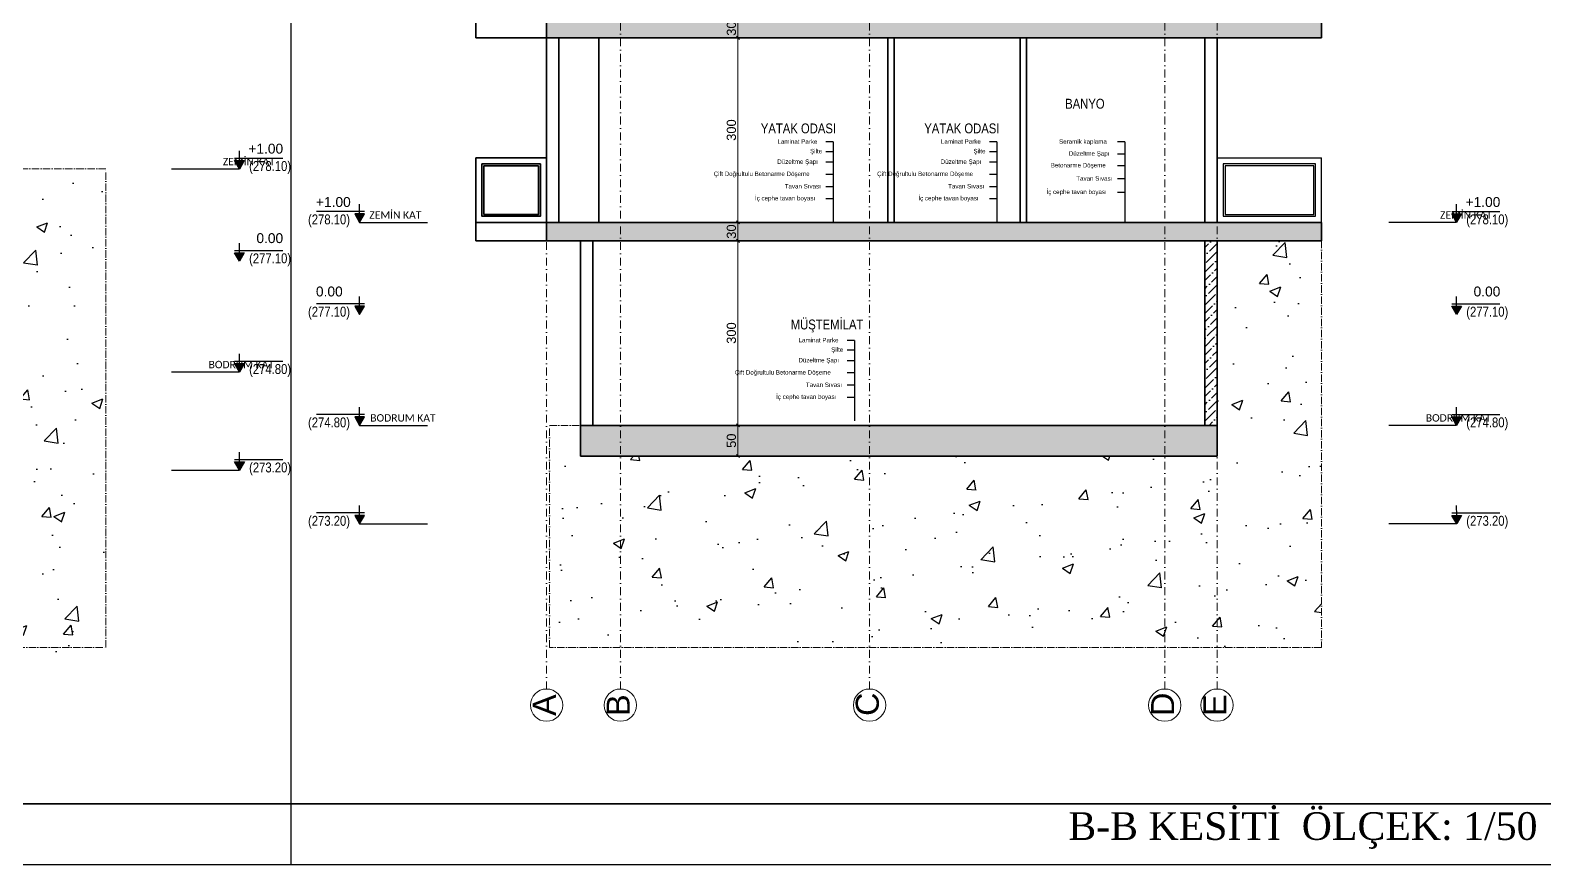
# Model space of a CAD drawing. Header units: millimetres. Extents: x 708 to 46452, y -4963 to 3960.
# Drawn here: x 22442 to 24902, y -4962 to -3605 of the extents above; entities that cross this region are included whole.
import ezdxf

# ---------------------------------------------------------------- set-up
doc = ezdxf.new("R2010")
doc.units = ezdxf.units.MM
doc.linetypes.add('ACAD_ISO10W100', pattern=[18, 12, -3, 0, -3])
doc.linetypes.add('DASHDOT', pattern=[25.4, 12.7, -6.35, 0, -6.35])
for name, color, linetype, lineweight in [('00_IC_OLCU', 139, 'Continuous', 20), ('00_KOLON', 2, 'Continuous', 35), ('AKS', 153, 'ACAD_ISO10W100', 20), ('aks ve noktalılar', 129, 'DASHDOT', 13), ('BETONARME TARAMA', 8, 'Continuous', 25), ('görünüş1', 251, 'Continuous', 35), ('ROL_DIK', 150, 'Continuous', 0), ('Y', 41, 'Continuous', 30), ('YAZI', 40, 'Continuous', 25), ('YD', 7, 'Continuous', 5), ('yerkapl', 8, 'Continuous', 5), ('Çerçeve', 8, 'Continuous', 30)]:
    doc.layers.add(name, color=color, linetype=linetype, lineweight=lineweight)
doc.layers.add('ARC-ATP-ALÜMİNYUM KORKULUK', color=152, linetype='Continuous')
doc.layers.add('F-arka_plan', color=7, linetype='Continuous')
doc.layers.add('ARC-ATP-GÖRÜNÜŞ KORKULUK', color=7, linetype='Continuous', lineweight=25, true_color=0x202e69)
doc.styles.add('arial_1_18', font='arial.ttf', dxfattribs={"height": 0.2})
doc.styles.add('GENERATED_STYLE_2', font='times.ttf')
doc.styles.get("Standard").update_dxf_attribs({"font": 'arial.ttf'})
doc.styles.add('şenşakrak', font='swissel.ttf', dxfattribs={"height": 10})
doc.dimstyles.new('ALP_OLCU', dxfattribs={"dimscale": 0, "dimtxt": 15, "dimasz": 5, "dimexe": 0.18, "dimexo": 0.06, "dimgap": 3, "dimtad": 1, "dimdec": 0, "dimrnd": 0.1, "dimzin": 9, "dimdsep": 46, "dimtxsty": 'Standard', "dimblk": 'OBLIQUE', "dimcen": 0, "dimse1": 1, "dimse2": 1, "dimclrd": 256, "dimclre": 256, "dimclrt": 53, "dimadec": 0, "dimazin": 0, "dimtfac": 1, "dimtdec": 0, "dimtix": 1, "dimtmove": 1, "dimatfit": 3, "dimldrblk": 'ARCHTICK', "dimfxl": 0.18, "dimtolj": 1, "dimlwd": -1, "dimarcsym": 0})

# ---------------------------------------------------------------- blocks, each defined once
blk = doc.blocks.new('gae')
at = {"layer": 'yerkapl'}
blk.add_hatch(color=256, dxfattribs=at).paths.add_polyline_path([(10.1, 17.5), (-10.1, 17.5), (0, 0)])
for p, q in [((0, 17.5), (0, 37.6)), ((0, 17.5), (0, 37.6)), ((-10.1, 22.5), (89.7, 22.5)), ((-10.1, 22.5), (89.7, 22.5)), ((0, 0), (-10.1, 17.5)), ((-10.1, 17.5), (10.1, 17.5)), ((0, 0), (-10.1, 17.5)), ((-10.1, 17.5), (10.1, 17.5)), ((10.1, 17.5), (0, 0)), ((10.1, 17.5), (0, 0))]:
    blk.add_line(p, q)
blk.add_lwpolyline([(0, 0), (-98.9, 0)])
blk = doc.blocks.new('UDTYUU')
blk.add_line((-169286.9, 45227.8), (-169397.4, 45227.8))
at = {"xscale": 0.7839999999999999, "yscale": 0.7839999999999999, "zscale": 0.7839999999999999}
blk.add_blockref('gae', (-169286.9, 45227.8), dxfattribs=at)
blk = doc.blocks.new('_Oblique')
at = {"color": 0, "linetype": 'ByBlock', "lineweight": -2}
blk.add_line((-0.5, -0.5), (0.5, 0.5), dxfattribs=at)
blk = doc.blocks.new('*D1461')
at = {"layer": '00_IC_OLCU', "transparency": 16777216}
blk.add_line((23592.2, -4297.7), (23592.2, -4247.7), dxfattribs=at)
at = {"layer": 'Defpoints', "color": 0, "transparency": 16777216}
for p in [(23336.1, -4247.7), (23592.2, -4247.7), (23336.1, -4297.7)]:
    blk.add_point(p, dxfattribs=at)
at = {"layer": '00_IC_OLCU', "transparency": 16777216, "xscale": 5, "yscale": 5, "zscale": 5}
for p, rotation in [((23592.2, -4247.7), 90), ((23592.2, -4297.7), 270)]:
    blk.add_blockref('_Oblique', p, dxfattribs=dict(at, rotation=rotation))
at = {"layer": '00_IC_OLCU', "color": 53, "transparency": 16777216, "insert": (23581.6, -4272.7), "char_height": 15, "attachment_point": 5, "rotation": 90}
blk.add_mtext('\\A1;50', dxfattribs=at)
blk = doc.blocks.new('_ArchTick')
at = {"color": 0, "linetype": 'ByBlock', "const_width": 0.15}
blk.add_lwpolyline([(-0.5, -0.5), (0.5, 0.5)], dxfattribs=at)
blk = doc.blocks.new('*D1462')
at = {"layer": '00_IC_OLCU', "transparency": 16777216}
blk.add_line((23592.2, -4247.7), (23592.2, -3947.7), dxfattribs=at)
at = {"layer": 'Defpoints', "color": 0, "transparency": 16777216}
for p in [(23356.1, -3947.7), (23592.2, -3947.7), (23336.1, -4247.7)]:
    blk.add_point(p, dxfattribs=at)
at = {"layer": '00_IC_OLCU', "transparency": 16777216, "xscale": 5, "yscale": 5, "zscale": 5}
for p, rotation in [((23592.2, -3947.7), 90), ((23592.2, -4247.7), 270)]:
    blk.add_blockref('_Oblique', p, dxfattribs=dict(at, rotation=rotation))
at = {"layer": '00_IC_OLCU', "color": 53, "transparency": 16777216, "insert": (23581.6, -4097.7), "char_height": 15, "attachment_point": 5, "rotation": 90}
blk.add_mtext('\\A1;300', dxfattribs=at)
blk = doc.blocks.new('*D1463')
at = {"layer": '00_IC_OLCU', "transparency": 16777216}
blk.add_line((23592.2, -3947.7), (23592.2, -3917.7), dxfattribs=at)
at = {"layer": 'Defpoints', "color": 0, "transparency": 16777216}
for p in [(23366.1, -3917.7), (23592.2, -3917.7), (23356.1, -3947.7)]:
    blk.add_point(p, dxfattribs=at)
at = {"layer": '00_IC_OLCU', "transparency": 16777216, "xscale": 5, "yscale": 5, "zscale": 5}
for p, rotation in [((23592.2, -3917.7), 90), ((23592.2, -3947.7), 270)]:
    blk.add_blockref('_Oblique', p, dxfattribs=dict(at, rotation=rotation))
at = {"layer": '00_IC_OLCU', "color": 53, "transparency": 16777216, "insert": (23581.6, -3932.7), "char_height": 15, "attachment_point": 5, "rotation": 90}
blk.add_mtext('\\A1;30', dxfattribs=at)
blk = doc.blocks.new('*D1455')
at = {"layer": '00_IC_OLCU', "transparency": 16777216}
blk.add_line((23592.2, -3917.7), (23592.2, -3617.7), dxfattribs=at)
at = {"layer": 'Defpoints', "color": 0, "transparency": 16777216}
for p in [(23281.1, -3617.7), (23592.2, -3617.7), (23366.1, -3917.7)]:
    blk.add_point(p, dxfattribs=at)
at = {"layer": '00_IC_OLCU', "transparency": 16777216, "xscale": 5, "yscale": 5, "zscale": 5}
for p, rotation in [((23592.2, -3617.7), 90), ((23592.2, -3917.7), 270)]:
    blk.add_blockref('_Oblique', p, dxfattribs=dict(at, rotation=rotation))
at = {"layer": '00_IC_OLCU', "color": 53, "transparency": 16777216, "insert": (23581.6, -3767.7), "char_height": 15, "attachment_point": 5, "rotation": 90}
blk.add_mtext('\\A1;300', dxfattribs=at)
blk = doc.blocks.new('*D1456')
at = {"layer": '00_IC_OLCU', "transparency": 16777216}
blk.add_line((23592.2, -3617.7), (23592.2, -3587.7), dxfattribs=at)
at = {"layer": 'Defpoints', "color": 0, "transparency": 16777216}
for p in [(23301.1, -3587.7), (23592.2, -3587.7), (23281.1, -3617.7)]:
    blk.add_point(p, dxfattribs=at)
at = {"layer": '00_IC_OLCU', "transparency": 16777216, "xscale": 5, "yscale": 5, "zscale": 5}
for p, rotation in [((23592.2, -3587.7), 90), ((23592.2, -3617.7), 270)]:
    blk.add_blockref('_Oblique', p, dxfattribs=dict(at, rotation=rotation))
at = {"layer": '00_IC_OLCU', "color": 53, "transparency": 16777216, "insert": (23581.6, -3602.7), "char_height": 15, "attachment_point": 5, "rotation": 90}
blk.add_mtext('\\A1;30', dxfattribs=at)

msp = doc.modelspace()

# ---------------------------------------------------------------- hatches: boundary and pattern name
at = {"layer": 'BETONARME TARAMA'}
h = msp.add_hatch(dxfattribs=at)
h.set_pattern_fill('ANSI36', color=256, scale=3)
h.set_pattern_definition([(45, (13010.898, -4387.723), (5.051394, 18.521778), [23.8125, -4.7625, 0, -4.7625])])
h.paths.add_polyline_path([(24371.135, -4297.688), (24371.135, -4247.688), (23336.135, -4247.688), (23336.135, -4297.688)])
h.paths.add_polyline_path([(24541.135, -3947.688), (24541.135, -3917.688), (23281.135, -3917.688), (23281.135, -3947.688)])
h.paths.add_polyline_path([(23281.135, -3587.688), (23281.135, -3617.688), (24541.135, -3617.688), (24541.135, -3587.688)])
h = msp.add_hatch(dxfattribs=at)
h.set_pattern_fill('ANSI36', color=256, scale=3)
h.set_pattern_definition([(45, (-271.974, 2656.354), (5.051394, 18.5217782), [23.8125, -4.7625, 0, -4.7625])])
h.paths.add_polyline_path([(24371.135, -3947.688), (24351.135, -3947.688), (24351.135, -4247.688), (24371.135, -4247.688)])
at = {"layer": 'F-arka_plan'}
h = msp.add_hatch(dxfattribs=at)
h.set_pattern_fill('AR-CONC', color=256)
h.set_pattern_definition([(50, (340.3, 2802.54), (182.1847, -15.9391), [19.05, -209.55]), (355, (340.3, 2802.54), (-35.2434, 191.0568), [15.24, -167.6406]), (100.45144, (355.48, 2801.21), (146.9412, 175.1178), [16.19, -178.0902]), (46.1842, (340.3, 2853.34), (271.079, -42.0423), [28.575, -314.325]), (96.6356, (362.9, 2849.84), (237.404, 247.426), [24.285, -267.1356]), (351.1842, (340.3, 2853.34), (237.404, 247.426), [22.86, -251.4597]), (21, (365.7, 2840.64), (151.6144, -102.2652), [19.05, -209.55]), (326, (365.7, 2840.64), (61.802, 184.188), [15.24, -167.64]), (71.45144, (378.33, 2832.12), (213.4164, 81.9228), [16.19, -178.09]), (37.5, (340.3, 2802.54), (3.0886, 84.55504), [0, -165.608, 0, -170.18, 0, -168.275]), (7.5, (340.3, 2802.54), (66.81966, 100.18057), [0, -97.028, 0, -161.798, 0, -64.135]), (327.5, (283.66, 2802.54), (135.5906, -5.72874), [0, -63.5, 0, -198.12, 0, -262.89]), (317.5, (258.26, 2802.54), (148.1292, 25.4265), [0, -82.55, 0, -131.572, 0, -186.69])])
h.paths.add_polyline_path([(22564.841, -4628.657), (22564.841, -3850.971), (22355.118, -3850.971), (22355.118, -3880.971), (22355.118, -4210.971), (22235.118, -4210.971), (22235.118, -4365.971), (21985.118, -4365.971), (21985.118, -4210.971), (21335.118, -4210.971), (21335.118, -4628.657)])
h = msp.add_hatch(dxfattribs=at)
h.set_pattern_fill('AR-CONC', color=256)
h.set_pattern_definition([(50, (-271.97, 2656.35), (182.1847, -15.9391), [19.05, -209.55]), (355, (-271.97, 2656.35), (-35.2434, 191.0568), [15.24, -167.6406]), (100.45144, (-256.8, 2655.03), (146.9412, 175.1178), [16.19, -178.0902]), (46.1842, (-271.97, 2707.15), (271.079, -42.0423), [28.575, -314.325]), (96.6356, (-249.38, 2703.65), (237.404, 247.426), [24.285, -267.1356]), (351.1842, (-271.97, 2707.15), (237.404, 247.426), [22.86, -251.4597]), (21, (-246.57, 2694.45), (151.6144, -102.2652), [19.05, -209.55]), (326, (-246.57, 2694.45), (61.802, 184.188), [15.24, -167.64]), (71.45144, (-233.94, 2685.93), (213.4164, 81.9228), [16.19, -178.09]), (37.5, (-271.974, 2656.354), (3.0886, 84.55504), [0, -165.608, 0, -170.18, 0, -168.275]), (7.5, (-271.97, 2656.35), (66.81966, 100.18057), [0, -97.028, 0, -161.798, 0, -64.135]), (327.5, (-328.616, 2656.354), (135.5906, -5.72874), [0, -63.5, 0, -198.12, 0, -262.89]), (317.5, (-354.02, 2656.35), (148.1292, 25.4265), [0, -82.55, 0, -131.572, 0, -186.69])])
h.paths.add_polyline_path([(24286.135, -4297.688), (23806.135, -4297.688), (23806.135, -4608.657), (24286.135, -4608.657)])
h.paths.add_polyline_path([(24541.135, -3947.688), (24371.135, -3947.688), (24371.135, -4608.657), (24541.135, -4608.657)])
h.paths.add_polyline_path([(24371.135, -4297.688), (24286.135, -4297.688), (24286.135, -4608.657), (24371.135, -4608.657)])
h.paths.add_polyline_path([(23806.135, -4297.688), (23401.135, -4297.688), (23401.135, -4608.657), (23806.135, -4608.657)])
h.paths.add_polyline_path([(23401.135, -4297.688), (23286.135, -4297.688), (23286.135, -4608.657), (23401.135, -4608.657)])
at = {"layer": 'yerkapl'}
for points in [[(22789.767, -3967.275), (22773.962, -3967.276), (22781.866, -3980.964)], [(22969.321, -4054), (22985.126, -4054), (22977.223, -4067.688)], [(24768.486, -4053.992), (24752.681, -4053.993), (24760.585, -4067.681)]]:
    msp.add_hatch(color=256, dxfattribs=at).paths.add_polyline_path(points)

# ---------------------------------------------------------------- linework, layer by layer
for p, q in [((22781.865, -3967.276), (22781.864, -3951.47)), ((22781.865, -3967.276), (22781.864, -3951.47)), ((22773.962, -3963.325), (22852.199, -3963.32)), ((22773.962, -3963.325), (22852.199, -3963.32)), ((22773.962, -3967.276), (22789.767, -3967.275)), ((22773.962, -3967.276), (22789.767, -3967.275)), ((22781.866, -3980.964), (22773.962, -3967.276)), ((22781.866, -3980.964), (22773.962, -3967.276)), ((22789.767, -3967.275), (22781.866, -3980.964)), ((22789.767, -3967.275), (22781.866, -3980.964)), ((22985.126, -4050.049), (22906.889, -4050.049)), ((22985.126, -4050.049), (22906.889, -4050.049)), ((22969.321, -4054), (22977.223, -4067.688)), ((22985.126, -4054), (22969.321, -4054)), ((22969.321, -4054), (22977.223, -4067.688)), ((22985.126, -4054), (22969.321, -4054)), ((22977.223, -4054), (22977.223, -4038.195)), ((22977.223, -4054), (22977.223, -4038.195)), ((22977.223, -4067.688), (22985.126, -4054)), ((22977.223, -4067.688), (22985.126, -4054)), ((24752.681, -4050.042), (24830.918, -4050.037)), ((24752.681, -4050.042), (24830.918, -4050.037)), ((24752.681, -4053.993), (24768.486, -4053.992)), ((24752.681, -4053.993), (24768.486, -4053.992)), ((24760.585, -4067.681), (24752.681, -4053.993)), ((24760.585, -4067.681), (24752.681, -4053.993)), ((24760.584, -4053.993), (24760.583, -4038.187)), ((24760.584, -4053.993), (24760.583, -4038.187)), ((24768.486, -4053.992), (24760.585, -4067.681)), ((24768.486, -4053.992), (24760.585, -4067.681))]:
    msp.add_line(p, q)
at = {"layer": '00_KOLON'}
for p, q in [((23281.135, -3947.688), (23281.135, -3587.688)), ((24541.135, -3617.688), (23281.135, -3617.688)), ((23301.135, -3917.688), (23301.135, -3617.688)), ((23836.135, -3917.688), (23836.135, -3617.688)), ((23846.135, -3917.688), (23846.135, -3617.688)), ((24051.135, -3917.688), (24051.135, -3617.688)), ((24061.135, -3917.688), (24061.135, -3617.688)), ((24351.135, -3917.688), (24351.135, -3617.688)), ((24371.135, -3917.688), (24371.135, -3617.688)), ((24541.135, -3917.688), (23281.135, -3917.688)), ((24541.135, -3947.688), (24541.135, -3917.688)), ((24541.135, -3947.688), (23281.135, -3947.688)), ((23336.135, -4297.688), (23336.135, -3947.688)), ((23356.135, -4247.688), (23356.135, -3947.688)), ((24351.135, -4247.688), (24351.135, -3947.688)), ((24371.135, -4297.688), (24371.135, -3947.688)), ((24371.135, -4247.688), (23336.135, -4247.688)), ((24371.135, -4297.688), (23336.135, -4297.688))]:
    msp.add_line(p, q, dxfattribs=at)
msp.add_lwpolyline([(24541.135, -3617.688), (24541.135, -3587.688)], dxfattribs=at)
at = {"layer": 'AKS'}
for points in [[(21335.118, -4160.971), (21335.118, -4608.657), (22564.841, -4608.657), (22564.841, -3830.971), (22355.118, -3830.971)], [(24541.135, -3947.688), (24541.135, -4608.657), (23286.135, -4608.657), (23286.135, -4247.688), (23336.135, -4247.688)]]:
    msp.add_lwpolyline(points, dxfattribs=at)
at = {"layer": 'AKS', "color": 30, "linetype": 'Continuous', "lineweight": 5}
for centre in [(23281.135, -4702.562), (23401.135, -4702.562), (23806.135, -4702.562), (24286.135, -4702.562), (24371.135, -4702.562)]:
    msp.add_circle(centre, 26.25, dxfattribs=at)
at = {"layer": 'aks ve noktalılar'}
for points in [[(23401.135, -4676.598), (23401.135, -2715.589)], [(23806.135, -4676.598), (23806.135, -2715.589)], [(24286.135, -4676.598), (24286.135, -2715.589)], [(24371.135, -4676.598), (24371.135, -2715.589)], [(23281.135, -4676.598), (23281.135, -3305.589)]]:
    msp.add_lwpolyline(points, dxfattribs=at)
at = {"layer": 'ARC-ATP-ALÜMİNYUM KORKULUK'}
for p, q in [((24371.135, -3917.688), (24371.135, -3812.688)), ((24541.135, -3917.688), (24541.135, -3812.688))]:
    msp.add_line(p, q, dxfattribs=at)
msp.add_lwpolyline([(24371.135, -3812.688), (24541.135, -3812.688)], dxfattribs=at)
at = {"layer": 'ARC-ATP-GÖRÜNÜŞ KORKULUK'}
for points in [[(24531.135, -3822.688), (24381.135, -3822.688), (24381.135, -3907.688), (24531.135, -3907.688)], [(24528.135, -3825.688), (24384.135, -3825.688), (24384.135, -3904.688), (24528.135, -3904.688)]]:
    msp.add_lwpolyline(points, close=True, dxfattribs=at)
at = {"layer": 'görünüş1'}
for p, q in [((23366.135, -3917.688), (23366.135, -3617.688)), ((23166.135, -3917.688), (23166.135, -3812.688)), ((23281.135, -3917.688), (23281.135, -3812.688)), ((10275.445, -4862.728), (34332.769, -4862.728))]:
    msp.add_line(p, q, dxfattribs=at)
for points in [[(23281.135, -3617.688), (23166.135, -3617.688), (23166.135, -3587.688), (23281.135, -3587.688)], [(23166.135, -3812.688), (23281.135, -3812.688)], [(23281.135, -3947.688), (23166.135, -3947.688), (23166.135, -3917.688), (23281.135, -3917.688)], [(34332.769, -4961.727), (20864.937, -4961.918)]]:
    msp.add_lwpolyline(points, dxfattribs=at)
for points in [[(23271.135, -3822.688), (23176.135, -3822.688), (23176.135, -3907.688), (23271.135, -3907.688)], [(23268.135, -3825.688), (23179.135, -3825.688), (23179.135, -3904.688), (23268.135, -3904.688)]]:
    msp.add_lwpolyline(points, close=True, dxfattribs=at)
at = {"layer": 'Y'}
for p, q in [((23747.165, -3786.814), (23735.349, -3786.814)), ((23747.165, -3786.814), (23747.165, -3917.688)), ((24012.829, -3786.814), (24001.014, -3786.814)), ((24012.829, -3786.814), (24012.829, -3917.688)), ((24221.135, -3786.814), (24209.319, -3786.814)), ((24221.135, -3786.814), (24221.135, -3917.688)), ((23747.165, -3802.891), (23735.349, -3802.891)), ((24012.829, -3802.891), (24001.014, -3802.891)), ((24221.135, -3806.807), (24209.319, -3806.807)), ((23747.165, -3820.109), (23735.349, -3820.109)), ((24012.829, -3820.109), (24001.014, -3820.109)), ((24221.135, -3825.8), (24209.319, -3825.8)), ((23747.165, -3839.768), (23735.349, -3839.768)), ((23747.165, -3859.843), (23735.349, -3859.843)), ((24012.829, -3839.768), (24001.014, -3839.768)), ((24012.829, -3859.843), (24001.014, -3859.843)), ((24221.135, -3847.206), (24209.319, -3847.206)), ((23747.165, -3879.619), (23735.349, -3879.619)), ((24012.829, -3879.619), (24001.014, -3879.619)), ((24221.135, -3868.981), (24209.319, -3868.981)), ((23781.529, -4109.531), (23769.714, -4109.531)), ((23781.529, -4125.608), (23769.714, -4125.608)), ((23781.529, -4109.531), (23781.529, -4240.405)), ((23781.529, -4142.826), (23769.714, -4142.826)), ((23781.529, -4162.485), (23769.714, -4162.485)), ((23781.529, -4182.559), (23769.714, -4182.559)), ((23781.529, -4202.336), (23769.714, -4202.336))]:
    msp.add_line(p, q, dxfattribs=at)
at = {"layer": 'Çerçeve'}
msp.add_line((22865.971, -4961.978), (22865.971, -2331.581), dxfattribs=at)

# ---------------------------------------------------------------- block references
at = {"layer": 'YAZI', "rotation": 0.003745496331365286}
for p in [(192071.707, -49047.726), (194050.426, -49134.443), (192071.728, -49377.726), (194050.447, -49464.443), (192071.739, -49537.726), (194050.458, -49624.443)]:
    msp.add_blockref('UDTYUU', p, dxfattribs=at)
at = {"layer": 'YAZI', "xscale": -1}
for p in [(-146309.671, -49145.517), (-146309.671, -49475.517), (-146309.671, -49635.517)]:
    msp.add_blockref('UDTYUU', p, dxfattribs=at)

# ---------------------------------------------------------------- texts
at = {"layer": 'AKS', "color": 30, "linetype": 'Continuous', "lineweight": 5, "style": 'arial_1_18'}
for s, p in [('A', (23296.235, -4720.004)), ('B', (23416.235, -4720.004)), ('C', (23821.235, -4720.004)), ('D', (24301.235, -4720.004)), ('E', (24386.235, -4720.004))]:
    msp.add_text(s, height=37.5, rotation=90, dxfattribs=at).set_placement(p)
at = {"layer": 'ROL_DIK', "color": 0, "lineweight": 40, "insert": (24129.263, -4876.614), "char_height": 45, "attachment_point": 1, "style": 'GENERATED_STYLE_2'}
msp.add_mtext('B-B KESİTİ  ÖLÇEK: 1/50', dxfattribs=at)
at = {"layer": 'YAZI'}
for s, insert, char_height, width, attachment_point in [('{\\fArial Narrow|b0|i0|c162|p34;\\H0.7716x;BANYO}', (24124.169, -3716.868), 20.736, 189.49447, 1), ('{\\fArial Narrow|b0|i0|c162|p34;\\H0.7716x;YATAK ODASI}', (23629.438, -3756.978), 20.736, 189.49447, 1), ('{\\fArial Narrow|b0|i0|c162|p34;\\H0.7716x;YATAK ODASI}', (23895.103, -3756.978), 20.736, 189.49447, 1), ('{\\fCalibri|b0|i0|c162|p34;ZEMİN KAT}', (22992.98, -3911.731), 12, 163.71145, 7), ('{\\fArial Narrow|b0|i0|c162|p34;\\H0.7716x;MÜŞTEMİLAT}', (23678.007, -4075.745), 20.736, 189.49447, 1), ('{\\fCalibri|b0|i0|c162|p34;BODRUM KAT}', (22994.559, -4241.731), 12, 163.71145, 7)]:
    msp.add_mtext(s, dxfattribs=dict(at, insert=insert, char_height=char_height, width=width, attachment_point=attachment_point))
at = {"layer": 'YAZI', "char_height": 12, "width": 163.71145, "attachment_point": 9, "rotation": 0.003745}
for s, insert in [('{\\fCalibri|b0|i0|c162|p34;ZEMİN KAT}', (22839.357, -3825.008)), ('{\\fCalibri|b0|i0|c162|p34;ZEMİN KAT}', (24818.076, -3911.725)), ('{\\fCalibri|b0|i0|c162|p34;BODRUM KAT}', (22837.799, -4155.008)), ('{\\fCalibri|b0|i0|c162|p34;BODRUM KAT}', (24816.518, -4241.725))]:
    msp.add_mtext(s, dxfattribs=dict(at, insert=insert))
at = {"layer": 'YAZI', "color": 3, "char_height": 16, "width": 92.86722, "attachment_point": 3, "rotation": 0.003745}
for s, insert in [('+1.00', (22852.879, -3789.913)), ('+1.00', (24831.598, -3876.63)), ('0.00', (22852.889, -3935.371)), ('0.00', (24831.608, -4022.087))]:
    msp.add_mtext(s, dxfattribs=dict(at, insert=insert))
at = {"layer": 'YAZI', "color": 2, "char_height": 16, "width": 80.64723, "attachment_point": 1, "rotation": 0.003745}
for s, insert in [('{\\fArial Narrow|b0|i0|c162|p34;(278.10)}', (22797.498, -3818.183)), ('{\\fArial Narrow|b0|i0|c162|p34;(278.10)}', (24776.217, -3904.9)), ('{\\fArial Narrow|b0|i0|c162|p34;(277.10)}', (22797.508, -3968.183)), ('{\\fArial Narrow|b0|i0|c162|p34;(277.10)}', (24776.227, -4054.9)), ('{\\fArial Narrow|b0|i0|c162|p34;(274.80)}', (22797.519, -4148.183)), ('{\\fArial Narrow|b0|i0|c162|p34;(274.80)}', (24776.239, -4234.9)), ('{\\fArial Narrow|b0|i0|c162|p34;(273.20)}', (22797.53, -4308.183)), ('{\\fArial Narrow|b0|i0|c162|p34;(273.20)}', (24776.249, -4394.9))]:
    msp.add_mtext(s, dxfattribs=dict(at, insert=insert))
at = {"layer": 'YAZI', "color": 3, "char_height": 16, "width": 92.86722, "attachment_point": 1}
for s, insert in [('+1.00', (22906.197, -3876.642)), ('0.00', (22906.197, -4022.099))]:
    msp.add_mtext(s, dxfattribs=dict(at, insert=insert))
at = {"layer": 'YAZI', "color": 2, "char_height": 16, "width": 80.64723, "attachment_point": 3}
for s, insert in [('{\\fArial Narrow|b0|i0|c162|p34;(278.10)}', (22961.58, -3904.908)), ('{\\fArial Narrow|b0|i0|c162|p34;(277.10)}', (22961.58, -4054.908)), ('{\\fArial Narrow|b0|i0|c162|p34;(274.80)}', (22961.58, -4234.908)), ('{\\fArial Narrow|b0|i0|c162|p34;(273.20)}', (22961.58, -4394.908))]:
    msp.add_mtext(s, dxfattribs=dict(at, insert=insert))
at = {"layer": 'YD', "style": 'şenşakrak'}
for s, p in [('Laminat Parke', (23656.526, -3789.975)), ('Laminat Parke', (23922.19, -3789.975)), ('Seramik kaplama', (24114.26, -3789.975)), ('Şilte', (23709.457, -3805.466)), ('Şilte', (23975.122, -3805.466)), ('Düzeltme Şapı', (24130.165, -3809.381)), ('Çift Doğrultulu Betonarme Döşeme', (23552.845, -3842.393)), ('Düzeltme Şapı', (23656.195, -3822.684)), ('Çift Doğrultulu Betonarme Döşeme', (23818.51, -3842.393)), ('Düzeltme Şapı', (23921.86, -3822.684)), ('Betonarme Döşeme', (24100.719, -3828.425)), ('Tavan Sıvası', (23668.278, -3862.618)), ('Tavan Sıvası', (23933.943, -3862.618)), ('İç cephe tavan boyası', (24093.888, -3871.756)), ('Tavan Sıvası', (24142.248, -3849.982)), ('İç cephe tavan boyası', (23619.918, -3882.054)), ('İç cephe tavan boyası', (23885.582, -3882.054)), ('Laminat Parke', (23690.89, -4112.692)), ('Şilte', (23743.822, -4128.182)), ('Çift Doğrultulu Betonarme Döşeme', (23587.21, -4165.11)), ('Düzeltme Şapı', (23690.559, -4145.4)), ('Tavan Sıvası', (23702.642, -4185.335)), ('İç cephe tavan boyası', (23654.282, -4204.771))]:
    msp.add_text(s, height=7.2, dxfattribs=at).set_placement(p)

# ---------------------------------------------------------------- dimensions: what is measured, and where the dimension line sits
at = {"layer": '00_IC_OLCU'}
for base, p1, p2, picture, middle in [((23592.219, -3587.688), (23281.135, -3617.688), (23301.135, -3587.688), '*D1456', (23581.555, -3602.688)), ((23592.219, -3617.688), (23366.135, -3917.688), (23281.135, -3617.688), '*D1455', (23581.555, -3767.688)), ((23592.219, -3917.688), (23356.135, -3947.688), (23366.135, -3917.688), '*D1463', (23581.555, -3932.688)), ((23592.219, -3947.688), (23336.135, -4247.688), (23356.135, -3947.688), '*D1462', (23581.555, -4097.688)), ((23592.219, -4247.688), (23336.135, -4297.688), (23336.135, -4247.688), '*D1461', (23581.561, -4272.688))]:
    dim = msp.add_linear_dim(base=base, p1=p1, p2=p2, angle=90, dimstyle='ALP_OLCU', override={"dimscale": 1}, dxfattribs=at)
    dim.commit()
    dim.dimension.update_dxf_attribs({"geometry": picture, "text_midpoint": middle})

doc.saveas('drawing.dxf')
